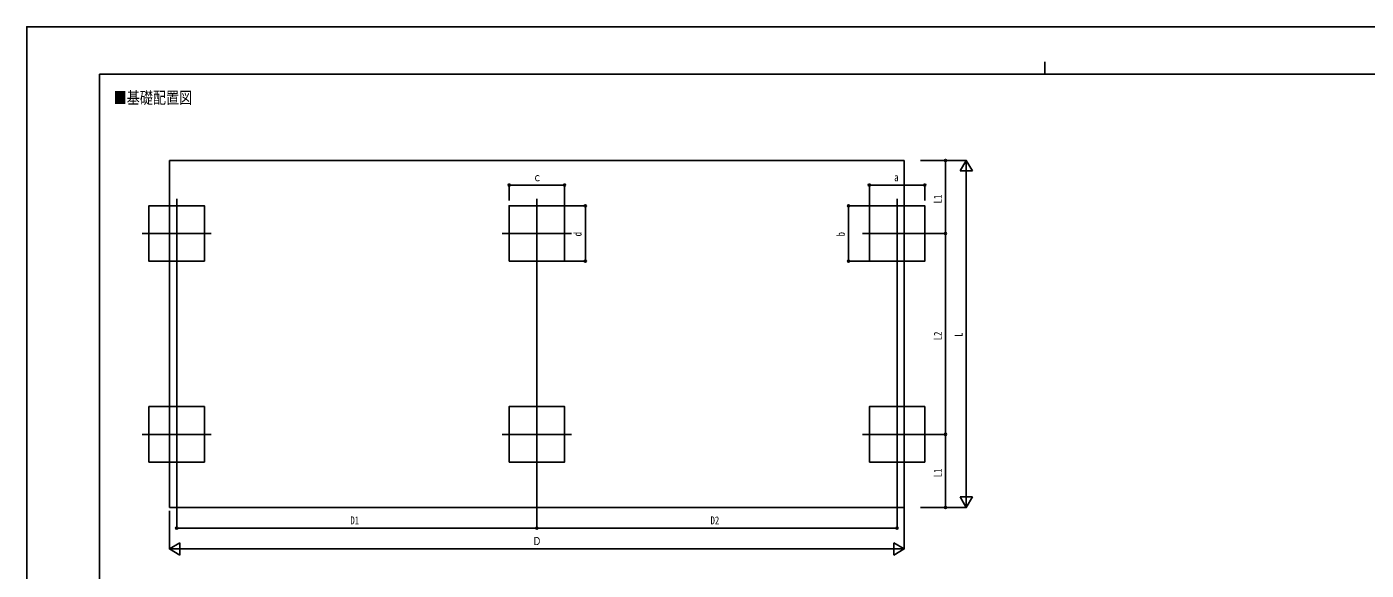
# Model space of a CAD drawing. Units: millimetres, scale not verified. Extents: x -14718 to 14718, y -10396 to 10396.
# Drawn here: x -14718 to 4620, y 2549 to 10396 of the extents above; entities that cross this region are included whole.
import ezdxf
from ezdxf.enums import TextEntityAlignment as Align

# ---------------------------------------------------------------- set-up
doc = ezdxf.new("R2010")
doc.units = ezdxf.units.MM
doc.header["$LTSCALE"] = 50
for name, color, linetype in [('0-2_USER1', 3, 'Continuous'), ('0-3_YKK_12', 2, 'Continuous'), ('0-4_YKK_A1', 4, 'Continuous'), ('0-5_YKK_D', 6, 'Continuous'), ('0-6_YKK_ZWAK', 7, 'Continuous')]:
    doc.layers.add(name, color=color, linetype=linetype)
doc.styles.add('ＭＳ ゴシック', font='')
doc.styles.get('ＭＳ ゴシック').set_extended_font_data('MS Gothic')

msp = doc.modelspace()

# ---------------------------------------------------------------- linework, layer by layer
at = {"layer": '0-3_YKK_12'}
for p, q in [((-12553.43, 4011.05), (-12553.43, 7911.05)), ((-7353.43, 4011.05), (-7353.43, 7911.05)), ((-2153.43, 4011.05), (-2153.43, 7911.05)), ((-13053.43, 7410.85), (-12053.43, 7410.85)), ((-6853.43, 7410.01), (-7853.43, 7410.01)), ((-1653.43, 7410.01), (-2653.43, 7410.01)), ((-13053.43, 4511.05), (-12053.43, 4511.05)), ((-6853.43, 4511.05), (-7853.43, 4511.05)), ((-1653.43, 4511.05), (-2653.43, 4511.05))]:
    msp.add_line(p, q, dxfattribs=at)
at = {"layer": '0-4_YKK_A1'}
for p, q in [((-12658.43, 3456.09), (-12658.43, 8466.09)), ((-12658.43, 8466.09), (-2048.43, 8466.09)), ((-2048.43, 8466.09), (-2048.43, 3456.09)), ((-12658.43, 3456.09), (-2048.43, 3456.09))]:
    msp.add_line(p, q, dxfattribs=at)
for points in [[(-12153.43, 7010.85), (-12153.43, 7810.85), (-12953.43, 7810.85), (-12953.43, 7010.85)], [(-7753.43, 7010.85), (-7753.43, 7810.85), (-6953.43, 7810.85), (-6953.43, 7010.85)], [(-2553.43, 7010.85), (-2553.43, 7810.85), (-1753.43, 7810.85), (-1753.43, 7010.85)], [(-12153.43, 4111.05), (-12153.43, 4911.05), (-12953.43, 4911.05), (-12953.43, 4111.05)], [(-7753.43, 4111.05), (-7753.43, 4911.05), (-6953.43, 4911.05), (-6953.43, 4111.05)], [(-2553.43, 4111.05), (-2553.43, 4911.05), (-1753.43, 4911.05), (-1753.43, 4111.05)]]:
    msp.add_lwpolyline(points, close=True, dxfattribs=at)
at = {"layer": '0-5_YKK_D'}
for p, q in [((-1816.68, 8466.09), (-1152.43, 8466.09)), ((-1816.68, 8466.09), (-1452.43, 8466.09)), ((-1453.43, 7410.85), (-1453.43, 8466.09)), ((-1153.43, 8466.09), (-1240.93, 8314.54)), ((-1153.43, 8466.09), (-1065.93, 8314.54)), ((-1153.43, 8466.09), (-1153.43, 8162.99)), ((-1240.93, 8314.54), (-1065.93, 8314.54)), ((-1153.43, 3631.09), (-1153.43, 8291.09)), ((-7753.43, 7886.21), (-7753.43, 8111.85)), ((-6953.43, 8110.85), (-7753.43, 8110.85)), ((-6953.43, 7811.85), (-6953.43, 8111.85)), ((-2553.43, 7811.85), (-2553.43, 8111.85)), ((-2553.43, 8110.85), (-1753.43, 8110.85)), ((-1753.43, 7886.21), (-1753.43, 8111.85)), ((-6952.43, 7811.85), (-6652.43, 7811.85)), ((-6653.43, 7010.85), (-6653.43, 7811.85)), ((-2554.43, 7811.85), (-2854.43, 7811.85)), ((-2853.43, 7010.85), (-2853.43, 7811.85)), ((-1652.43, 7410.85), (-1452.43, 7410.85)), ((-1652.43, 7410.85), (-1452.43, 7410.85)), ((-1453.43, 4511.05), (-1453.43, 7410.85)), ((-6952.43, 7010.85), (-6652.43, 7010.85)), ((-2554.43, 7010.85), (-2854.43, 7010.85)), ((-1652.43, 4511.05), (-1452.43, 4511.05)), ((-1652.43, 4511.05), (-1452.43, 4511.05)), ((-1453.43, 4511.05), (-1453.43, 3456.09)), ((-12553.43, 4010.05), (-12553.43, 3155.09)), ((-7353.43, 4010.05), (-7353.43, 3155.09)), ((-7353.43, 4010.05), (-7353.43, 3155.09)), ((-2153.43, 4010.05), (-2153.43, 3155.09)), ((-1153.43, 3456.09), (-1153.43, 3759.2)), ((-1153.43, 3456.09), (-1240.93, 3607.65)), ((-1065.93, 3607.65), (-1240.93, 3607.65)), ((-1153.43, 3456.09), (-1065.93, 3607.65)), ((-12658.43, 3406.09), (-12658.43, 2855.09)), ((-2048.43, 3455.09), (-2048.43, 2855.09)), ((-1816.68, 3456.09), (-1152.43, 3456.09)), ((-1815.68, 3456.09), (-1452.43, 3456.09)), ((-12553.43, 3156.09), (-7353.43, 3156.09)), ((-7353.43, 3156.09), (-2153.43, 3156.09)), ((-12658.43, 2856.09), (-12506.88, 2943.59)), ((-12506.88, 2768.59), (-12506.88, 2943.59)), ((-2048.43, 2856.09), (-2199.99, 2943.59)), ((-2199.99, 2943.59), (-2199.99, 2768.59)), ((-12658.43, 2856.09), (-12506.88, 2768.59)), ((-12658.43, 2856.09), (-12355.33, 2856.09)), ((-2223.43, 2856.09), (-12483.43, 2856.09)), ((-2048.43, 2856.09), (-2351.54, 2856.09)), ((-2048.43, 2856.09), (-2199.99, 2768.59))]:
    msp.add_line(p, q, dxfattribs=at)
for centre in [(-1453.43, 8466.09), (-7753.43, 8110.85), (-6953.43, 8110.85), (-2553.43, 8110.85), (-1753.43, 8110.85), (-6653.43, 7811.85), (-2853.43, 7811.85), (-1453.43, 7410.85), (-1453.43, 7410.85), (-6653.43, 7010.85), (-2853.43, 7010.85), (-1453.43, 4511.05), (-1453.43, 4511.05), (-1453.43, 3456.09), (-12553.43, 3156.09), (-7353.43, 3156.09), (-7353.43, 3156.09), (-2153.43, 3156.09)]:
    msp.add_circle(centre, 14.88, dxfattribs=at)
at = {"layer": '0-6_YKK_ZWAK'}
for p, q in [((-17.43, 9888.7), (-17.43, 9713.7)), ((13632.57, 9713.7), (-13667.43, 9713.7)), ((-13667.43, -8836.3), (-13667.43, 9713.7))]:
    msp.add_line(p, q, dxfattribs=at)
msp.add_lwpolyline([(-14717.5, -10393.8), (14717.5, -10393.8), (14717.5, 10396.2), (-14717.5, 10396.2)], close=True, dxfattribs=at)

# ---------------------------------------------------------------- texts
at = {"layer": '0-2_USER1', "style": 'ＭＳ ゴシック', "width": 0.8}
msp.add_text('■基礎配置図', height=173.2, dxfattribs=at).set_placement((-13463.71, 9233.9), align=Align.BOTTOM_LEFT)
at = {"layer": '0-5_YKK_D', "style": 'ＭＳ ゴシック', "width": 0.8}
for s, p in [('ｃ', (-7412.23, 8130.85)), ('a', (-2195.43, 8130.85)), ('D1', (-10045.83, 3176.09)), ('D2', (-4845.83, 3176.09)), ('Ｄ', (-7416.43, 2876.09))]:
    msp.add_text(s, height=115.5, dxfattribs=at).set_placement(p, align=Align.BOTTOM_LEFT)
for s, p in [('L1', (-1473.43, 7846.07)), ('d', (-6673.43, 7369.35)), ('b', (-2873.43, 7369.35)), ('L2', (-1473.43, 5868.55)), ('L', (-1173.43, 5919.09)), ('L1', (-1473.43, 3891.17))]:
    msp.add_text(s, height=115.5, rotation=90, dxfattribs=at).set_placement(p, align=Align.BOTTOM_LEFT)

doc.saveas('drawing.dxf')
